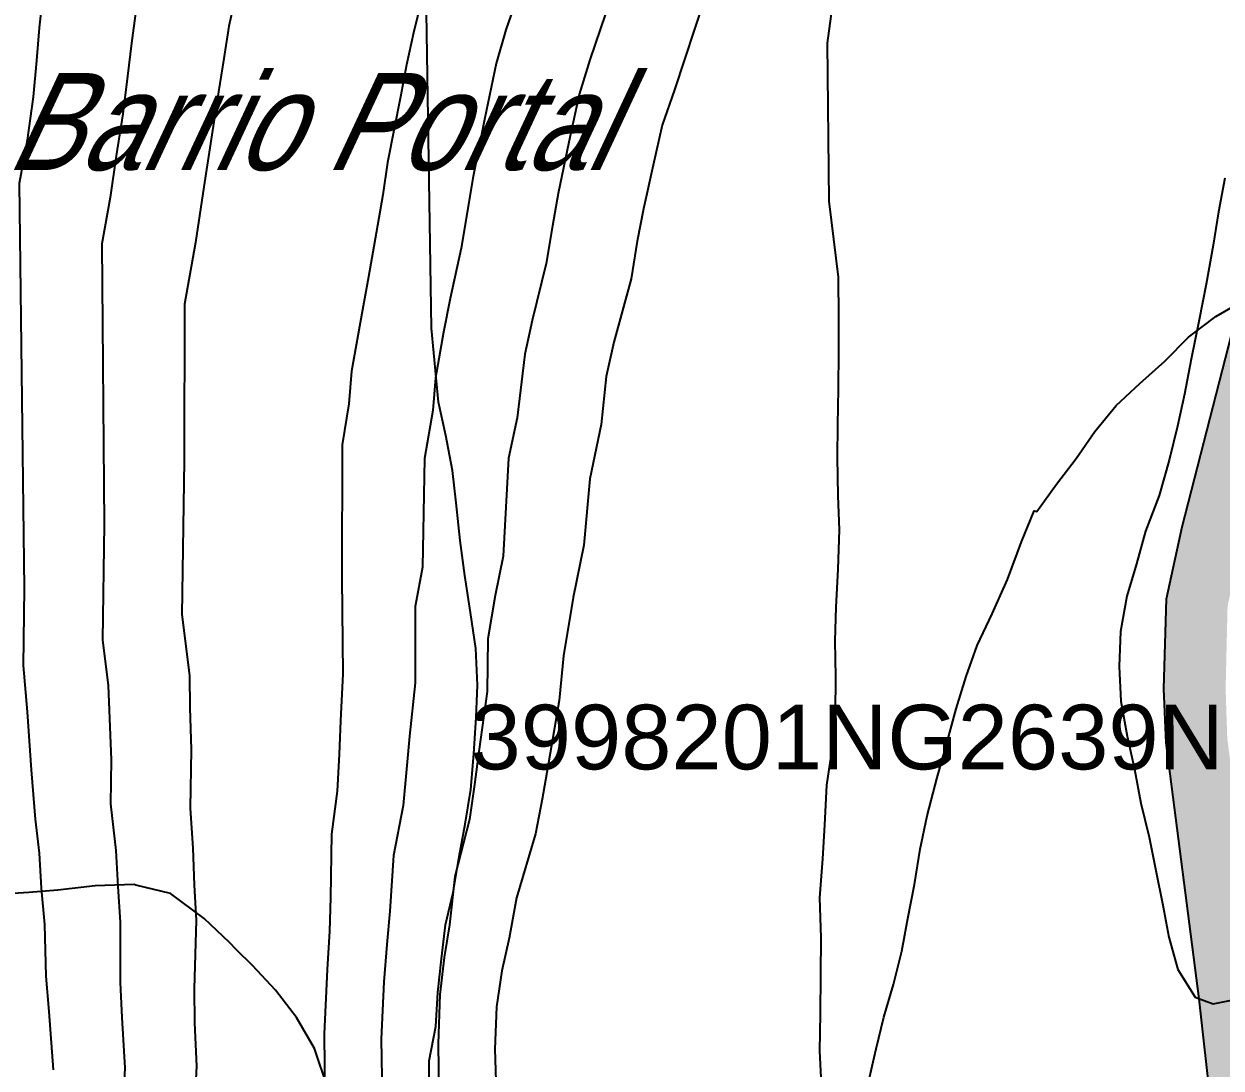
# Model space of a CAD drawing. Header units: metres. Extents: x 523256 to 524015, y 4669220 to 4669814.
# Drawn here: x 523739.36 to 523776.39, y 4669624.9 to 4669657.19 of the extents above; entities that cross this region are included whole.
import ezdxf
from ezdxf.enums import TextEntityAlignment as Align

# ---------------------------------------------------------------- set-up
doc = ezdxf.new("R2010")
doc.units = ezdxf.units.M
doc.header["$MEASUREMENT"] = 0
for name, color, linetype in [('023006 Texto barrio', 7, 'Continuous'), ('032022 Curva cada 1 m de baja fiabilidad', 40, 'Continuous'), ('032023 Curva cada 5 m de baja fiabilidad', 34, 'Continuous'), ('042014 Rio baja fiabilidad', 142, 'Continuous'), ('102002 Zona arbolada', 3, 'MASA'), ('990001 Sombreados', 7, 'Continuous'), ('REFCATASTRAL', 7, 'Continuous')]:
    doc.layers.add(name, color=color, linetype=linetype)
doc.styles.get("Standard").update_dxf_attribs({"font": 'arial.ttf'})
doc.linetypes.add('MASA', pattern='A,0.0001,[130,GEOGRAMA.SHX,S=0.5,R=180,X=0,Y=0],-2.9', length=2.9001)

msp = doc.modelspace()

# ---------------------------------------------------------------- hatches: boundary and pattern name
at = {"layer": '990001 Sombreados'}
msp.add_hatch(color=4, dxfattribs=at).paths.add_polyline_path([(523829.84507, 4669797.00038), (523831.74052, 4669797.00038), (523831.23849, 4669789.44038), (523830.66849, 4669783.70038), (523830.17849, 4669773.54038), (523829.74849, 4669770.97038), (523829.22849, 4669768.31038), (523828.49849, 4669764.69038), (523825.85849, 4669751.02038), (523824.45849, 4669743.81038), (523823.95849, 4669741.09038), (523823.25849, 4669737.90038), (523822.57849, 4669735.59038), (523821.61849, 4669732.97038), (523819.63849, 4669728.68038), (523816.99849, 4669723.65038), (523815.22849, 4669721.38038), (523808.22849, 4669712.69038), (523803.54849, 4669706.81038), (523802.05849, 4669705.02038), (523800.02849, 4669702.51038), (523797.59849, 4669698.65038), (523795.78849, 4669693.83038), (523793.46849, 4669688.70038), (523785.78849, 4669669.89038), (523780.53849, 4669654.89038), (523777.02849, 4669641.19038), (523776.58849, 4669639.18038), (523776.52849, 4669636.63038), (523776.57849, 4669635.11038), (523777.58849, 4669627.27038), (523779.41849, 4669610.91038), (523779.60849, 4669609.65038), (523780.36849, 4669607.49038), (523789.21849, 4669588.93038), (523789.83849, 4669587.03038), (523790.12849, 4669584.68038), (523790.02849, 4669582.62038), (523787.09849, 4669559.84038), (523785.82849, 4669551.46038), (523780.43849, 4669534.85038), (523777.23849, 4669525.09038), (523773.47849, 4669520.91038), (523768.87849, 4669514.55038), (523766.17849, 4669509.59038), (523765.36849, 4669508.19038), (523758.87849, 4669490.78038), (523752.91849, 4669476.62038), (523750.79849, 4669474.42038), (523749.54849, 4669473.45038), (523745.80849, 4669471.03038), (523737.76849, 4669466.85038), (523734.49849, 4669465.04038), (523729.71849, 4669462.34038), (523725.47849, 4669459.25038), (523721.26849, 4669454.74038), (523716.54849, 4669450.00038), (523710.33849, 4669445.78038), (523703.45849, 4669441.60038), (523697.17849, 4669438.17038), (523690.60849, 4669434.21038), (523683.93849, 4669429.68038), (523671.49849, 4669420.65038), (523669.87849, 4669419.20038), (523668.21849, 4669417.28038), (523666.70849, 4669414.67038), (523665.30849, 4669409.59038), (523665.17849, 4669408.55038), (523665.18849, 4669405.40038), (523665.80849, 4669393.94038), (523663.45861, 4669394.46488), (523663.21849, 4669405.40038), (523663.27849, 4669408.65038), (523663.39849, 4669409.92038), (523664.90849, 4669415.72038), (523666.66849, 4669418.53038), (523668.51849, 4669420.60038), (523670.31849, 4669422.15038), (523682.84849, 4669431.23038), (523689.55849, 4669435.80038), (523696.23849, 4669440.06038), (523702.49849, 4669443.34038), (523709.28849, 4669447.46038), (523715.33849, 4669451.48038), (523719.90849, 4669456.06038), (523724.21849, 4669460.67038), (523728.68849, 4669463.94038), (523733.57849, 4669466.69038), (523736.86849, 4669468.52038), (523744.84849, 4669472.66038), (523748.44849, 4669475.01038), (523749.53849, 4669475.83038), (523751.30849, 4669477.68038), (523757.11849, 4669491.49038), (523763.64849, 4669509.00038), (523764.52849, 4669510.52038), (523767.26849, 4669515.55038), (523771.99849, 4669522.11038), (523775.55849, 4669526.05038), (523778.63849, 4669535.45038), (523783.96849, 4669551.90038), (523785.21849, 4669560.10038), (523788.13849, 4669582.79038), (523788.22849, 4669584.61038), (523787.97849, 4669586.62038), (523787.45849, 4669588.23038), (523778.61849, 4669606.76038), (523777.75849, 4669609.19038), (523777.53849, 4669610.66038), (523775.70849, 4669627.04038), (523774.68849, 4669634.95038), (523774.61849, 4669636.62038), (523774.69849, 4669639.41038), (523775.18849, 4669641.63038), (523778.72849, 4669655.44038), (523784.01849, 4669670.56038), (523791.72849, 4669689.45038), (523794.06849, 4669694.61038), (523796.32849, 4669699.57038), (523799.32849, 4669703.56038), (523801.26849, 4669705.65038), (523802.48849, 4669707.20038), (523807.14849, 4669713.52038), (523813.77849, 4669722.43038), (523815.38849, 4669724.62038), (523817.93849, 4669729.52038), (523819.86849, 4669733.69038), (523820.77849, 4669736.18038), (523821.41849, 4669738.37038), (523822.09849, 4669741.47038), (523822.59849, 4669744.16038), (523823.99849, 4669751.38038), (523826.63849, 4669765.06038), (523827.36849, 4669768.68038), (523827.88849, 4669771.31038), (523828.28849, 4669773.74038), (523828.77849, 4669783.84038), (523829.34849, 4669789.60038)], flags=0)

# ---------------------------------------------------------------- linework, layer by layer
at = {"layer": '032022 Curva cada 1 m de baja fiabilidad'}
for points, elevation in [([(523755.03, 4669659.2), (523754.27, 4669657.01), (523753.97, 4669655.97), (523753.61, 4669654.23), (523753.25, 4669652.42), (523753.08, 4669651.42), (523752.89, 4669650.25), (523752.55, 4669648.7), (523752.34, 4669647.66), (523752.09, 4669646.24), (523752.01, 4669645.23), (523751.75, 4669643.75), (523751.69, 4669640.39), (523751.46, 4669639.17), (523751.46, 4669636.81), (523751.29, 4669635.16), (523751.2, 4669634.14), (523751.09, 4669633.02), (523750.79, 4669631.47), (523750.68, 4669629.75), (523750.59, 4669628.72), (523750.49, 4669627.56), (523750.41, 4669625.79), (523750.44, 4669624.02)], 148), ([(523746.01, 4669658.5), (523745.7, 4669657.12), (523745.55, 4669656.12), (523745.38, 4669655.09), (523745.2, 4669653.89), (523744.93, 4669652.15), (523744.67, 4669650.43), (523744.33, 4669648.52), (523744.32, 4669643.68), (523744.25, 4669638.92), (523744.48, 4669637.04), (523744.49, 4669636.04), (523744.54, 4669634.75), (523744.51, 4669632.93), (523744.59, 4669631.7), (523744.63, 4669630.55), (523744.69, 4669629.47), (523744.63, 4669627.35), (523744.64, 4669626.29), (523744.7, 4669624.95), (523744.6, 4669622.95)], 151), ([(523739.95, 4669658.09), (523739.84, 4669657.07), (523739.75, 4669656.06), (523739.65, 4669654.94), (523739.46, 4669653.6), (523739.22, 4669652.25), (523739.37, 4669639.73), (523739.34, 4669637.35), (523739.46, 4669635.91), (523739.59, 4669634.12), (523739.71, 4669632.59), (523739.83, 4669631.54), (523739.9, 4669630.46), (523740, 4669629.34), (523740.04, 4669627.74), (523740.13, 4669626.64), (523740.27, 4669624.84)], 153), ([(523751.66, 4669657.94), (523751.41, 4669656.92), (523751.2, 4669655.93), (523751.01, 4669654.94), (523750.61, 4669652.9), (523750.46, 4669651.9), (523750.26, 4669650.72), (523750.02, 4669649.37), (523749.83, 4669648.35), (523749.49, 4669646.45), (523749.41, 4669645.44), (523749.21, 4669644.17), (523749.2, 4669640.05), (523749.23, 4669637.09), (523749.15, 4669635.64), (523749.11, 4669634.6), (523749.05, 4669633.46), (523748.88, 4669632.13), (523748.84, 4669630.17), (523748.81, 4669629.13), (523748.74, 4669627.94), (523748.65, 4669625.95), (523748.67, 4669623.94)], 149), ([(523757.51, 4669658), (523756.87, 4669656.08), (523756.54, 4669655.01), (523756.22, 4669653.53), (523755.89, 4669651.95), (523755.71, 4669650.95), (523755.51, 4669649.78), (523755.08, 4669648.02), (523754.86, 4669646.98), (523754.62, 4669645.01), (523754.35, 4669643.76), (523754.19, 4669640.73), (523753.94, 4669639.51), (523753.71, 4669638.17), (523753.69, 4669636.54), (523753.43, 4669634.69), (523753.3, 4669633.67), (523753.14, 4669632.58), (523752.69, 4669630.82), (523752.53, 4669629.33), (523752.36, 4669628.31), (523752.23, 4669627.17), (523752.17, 4669625.64), (523752.2, 4669624.09)], 147), ([(523760.42, 4669658.01), (523759.48, 4669655.15), (523759.1, 4669654.06), (523758.82, 4669652.82), (523758.53, 4669651.47), (523758.33, 4669650.47), (523758.14, 4669649.31), (523757.61, 4669647.35), (523757.37, 4669646.29), (523757.22, 4669644.8), (523756.87, 4669643.12), (523756.68, 4669641.07), (523756.35, 4669639.45), (523756.05, 4669637.65), (523755.92, 4669636.26), (523755.57, 4669634.21), (523755.39, 4669633.21), (523755.18, 4669632.14), (523754.6, 4669630.16), (523754.37, 4669628.91), (523754.14, 4669627.9), (523753.98, 4669626.79), (523753.93, 4669625.48), (523753.97, 4669624.17)], 146), ([(523742.82, 4669657.6), (523742.69, 4669656.6), (523742.57, 4669655.57), (523742.42, 4669654.41), (523742.22, 4669653.11), (523742.03, 4669651.82), (523741.77, 4669650.39), (523741.85, 4669641.71), (523741.79, 4669638.14), (523741.97, 4669636.73), (523742.06, 4669634.43), (523742.04, 4669633.07), (523742.21, 4669631.62), (523742.27, 4669630.51), (523742.34, 4669629.41), (523742.34, 4669627.54), (523742.39, 4669626.46), (523742.48, 4669624.9), (523742.4, 4669623.15)], 152), ([(523765.45, 4669624.32), (523765.72, 4669625.49), (523765.96, 4669626.47), (523766.26, 4669627.48), (523766.51, 4669628.51), (523766.7, 4669629.52), (523766.91, 4669630.57), (523767.08, 4669631.67), (523767.3, 4669632.7), (523767.61, 4669633.88), (523767.9, 4669634.9), (523768.2, 4669636.01), (523768.5, 4669637.01), (523768.84, 4669637.96), (523769.31, 4669638.94), (523769.78, 4669640.01), (523770.22, 4669641.17), (523770.61, 4669642.13), (523770.69, 4669642.11), (523771.3, 4669642.96), (523771.91, 4669643.75), (523772.48, 4669644.58), (523773.14, 4669645.39), (523773.88, 4669646.07), (523774.65, 4669646.76), (523775.38, 4669647.5), (523776.23, 4669648.14), (523777.15, 4669648.68)], 146)]:
    msp.add_lwpolyline(points, dxfattribs=dict(at, elevation=elevation))
at = {"layer": '032023 Curva cada 5 m de baja fiabilidad'}
for points, elevation in [([(523751.88849, 4669624.08038), (523751.89849, 4669625.12038), (523752.09849, 4669626.18038), (523752.16849, 4669627.23038), (523752.27849, 4669628.27038), (523752.39849, 4669629.32038), (523752.63849, 4669630.32038), (523752.82849, 4669631.44038), (523753.00849, 4669632.44038), (523753.18849, 4669633.51038), (523753.27849, 4669634.61038), (523753.34849, 4669635.74038), (523753.38849, 4669636.74038), (523753.33849, 4669637.87038), (523753.17849, 4669638.99038), (523752.99849, 4669640.13038), (523752.85849, 4669641.21038), (523752.72849, 4669642.38038), (523752.61849, 4669643.38038), (523752.40849, 4669644.46038), (523752.18849, 4669645.49038), (523751.96849, 4669647.78038), (523751.64849, 4669667.98038)], 155), ([(523764.34849, 4669657.66038), (523764.20849, 4669656.59038), (523764.25849, 4669651.71038), (523764.54849, 4669649.36038), (523764.55849, 4669648.11038), (523764.55849, 4669647.06038), (523764.54849, 4669645.90038), (523764.52849, 4669644.79038), (523764.51849, 4669643.78038), (523764.53849, 4669642.59038), (523764.57849, 4669641.54038), (523764.53849, 4669640.33038), (523764.47849, 4669639.15038), (523764.43849, 4669638.11038), (523764.45849, 4669637.00038), (523764.44849, 4669635.87038), (523764.34849, 4669634.75038), (523764.18849, 4669633.64038), (523764.11849, 4669632.42038), (523764.05849, 4669631.37038), (523763.96849, 4669630.16038), (523764.00849, 4669628.93038), (523763.99849, 4669627.77038), (523763.98849, 4669626.57038), (523763.96849, 4669625.43038), (523764.01849, 4669624.39038)], 150), ([(523776.50849, 4669652.42038), (523776.30849, 4669651.38038), (523776.13849, 4669650.35038), (523775.92849, 4669649.14038), (523775.69849, 4669647.99038), (523775.45849, 4669646.82038), (523775.25849, 4669645.74038), (523775.03849, 4669644.75038), (523774.77849, 4669643.70038), (523774.46849, 4669642.60038), (523774.04849, 4669641.50038), (523773.76849, 4669640.49038), (523773.46849, 4669639.49038), (523773.27849, 4669638.40038), (523773.23849, 4669637.32038), (523773.28849, 4669636.24038), (523773.48849, 4669635.16038), (523773.70849, 4669634.14038), (523773.90849, 4669633.09038), (523774.16849, 4669632.04038), (523774.36849, 4669631.01038), (523774.58849, 4669629.93038), (523774.76849, 4669628.94038), (523775.04849, 4669627.94038), (523775.58849, 4669627.09038), (523776.13849, 4669626.88038), (523776.86849, 4669627.03038)], 145)]:
    msp.add_lwpolyline(points, dxfattribs=dict(at, elevation=elevation))
at = {"layer": '042014 Rio baja fiabilidad', "flags": 128}
msp.add_lwpolyline([(523777.53849, 4669610.66038), (523775.70849, 4669627.04038), (523774.68849, 4669634.95038), (523774.61849, 4669636.62038), (523774.69849, 4669639.41038), (523775.18849, 4669641.63038), (523778.72849, 4669655.44038), (523784.01849, 4669670.56038), (523791.72849, 4669689.45038), (523794.06849, 4669694.61038)], dxfattribs=at)
at = {"layer": '102002 Zona arbolada', "flags": 128}
msp.add_lwpolyline([(523731.07849, 4669616.22038), (523732.78849, 4669615.03038), (523732.92849, 4669614.94038), (523734.02849, 4669614.33038), (523735.03849, 4669613.69038), (523735.75849, 4669613.33038), (523736.00849, 4669613.21038), (523736.97849, 4669612.82038), (523738.36849, 4669612.51038), (523739.21849, 4669612.43038), (523739.43849, 4669612.42038), (523740.69849, 4669612.36038), (523741.69849, 4669612.40038), (523742.86849, 4669612.57038), (523742.90849, 4669612.59038), (523744.08849, 4669613.09038), (523744.89849, 4669613.74038), (523745.63849, 4669614.65038), (523746.04849, 4669615.91038), (523746.56849, 4669616.68038), (523746.68849, 4669616.86038), (523747.29849, 4669617.83038), (523747.87849, 4669618.77038), (523748.31849, 4669619.71038), (523748.60849, 4669620.68038), (523748.82849, 4669622.07038), (523748.82849, 4669622.59038), (523748.84849, 4669623.20038), (523748.79849, 4669623.66038), (523748.74849, 4669624.30038), (523748.34849, 4669625.50038), (523747.79849, 4669626.46038), (523747.14849, 4669627.30038), (523746.42849, 4669628.07038), (523745.93849, 4669628.55038), (523745.71849, 4669628.78038), (523744.93849, 4669629.52038), (523743.89849, 4669630.29038), (523742.82849, 4669630.55038), (523742.76849, 4669630.57038), (523741.56849, 4669630.53038), (523740.40849, 4669630.40038), (523739.51849, 4669630.33038), (523739.01849, 4669630.29038), (523737.71849, 4669630.35038), (523736.65849, 4669630.57038), (523736.16849, 4669630.75038), (523735.71849, 4669630.92038), (523734.48849, 4669631.56038), (523733.34849, 4669632.20038), (523732.17849, 4669632.55038), (523731.17849, 4669632.61038), (523729.85849, 4669632.47038), (523728.56849, 4669632.04038), (523728.49849, 4669632.01038), (523727.46849, 4669631.58038), (523726.43849, 4669631.06038), (523725.53849, 4669630.47038), (523724.53849, 4669629.82038), (523723.81849, 4669629.04038), (523723.69849, 4669628.91038), (523723.08849, 4669627.87038), (523723.19849, 4669627.20038), (523723.64849, 4669626.55038), (523724.49849, 4669625.78038), (523725.43849, 4669624.88038), (523726.27849, 4669624.14038), (523726.89849, 4669623.34038), (523727.67849, 4669622.28038), (523728.45849, 4669621.57038), (523729.08849, 4669620.26038), (523731.07849, 4669616.22038)], dxfattribs=at)

# ---------------------------------------------------------------- texts
at = {"layer": '023006 Texto barrio', "oblique": 25, "width": 0.8}
msp.add_text('Barrio Portal', height=3, dxfattribs=at).set_placement((523738.77552, 4669652.67079))
at = {"layer": 'REFCATASTRAL'}
msp.add_text('3998201NG2639N', height=2, dxfattribs=at).set_placement((523764.82465, 4669633.53365), align=Align.BOTTOM_CENTER)

doc.saveas('drawing.dxf')
